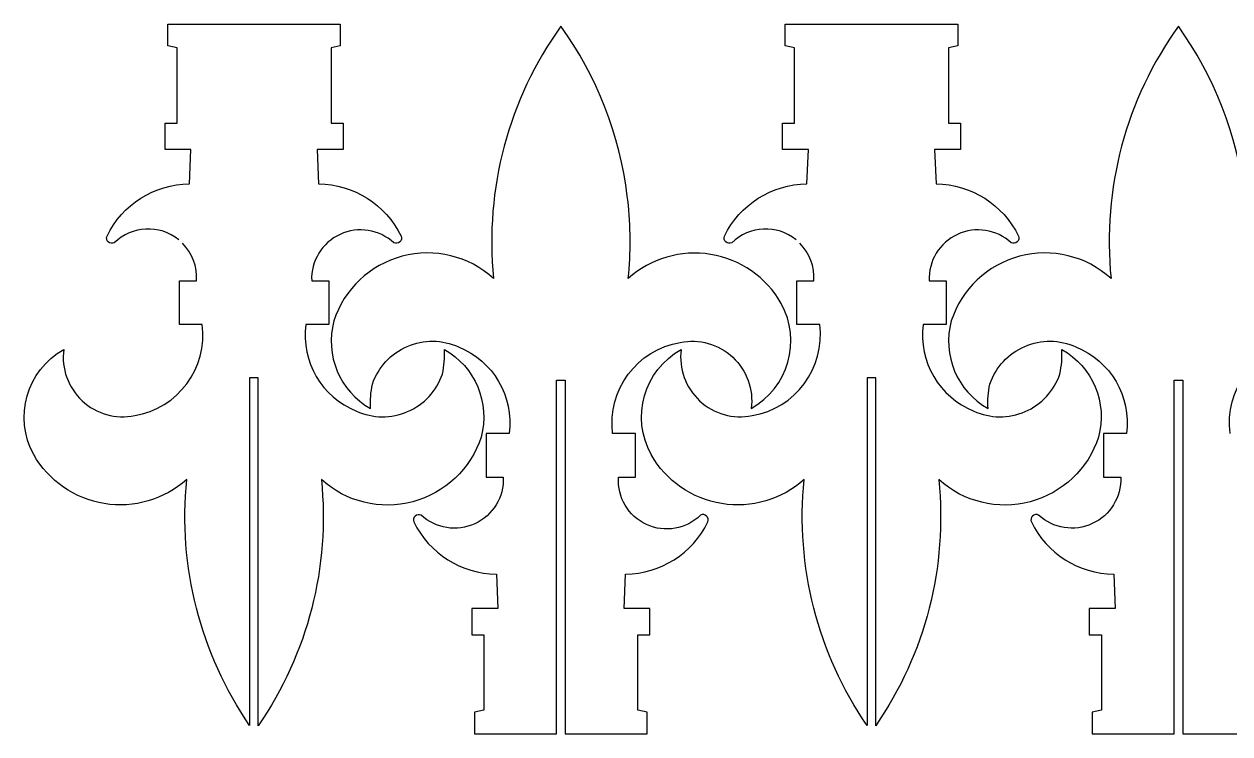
# Model space of a CAD drawing. Header units: millimetres. Extents: x -2342 to -1352, y 819 to 2802.
# Drawn here: x -2035.2 to -1754, y 1664.5 to 1830 of the extents above; entities that cross this region are included whole.
import ezdxf

# ---------------------------------------------------------------- set-up
doc = ezdxf.new("R2010")
doc.units = ezdxf.units.MM
doc.layers.add('Image_1', color=70, linetype='Continuous')

msp = doc.modelspace()

# ---------------------------------------------------------------- linework, layer by layer
at = {"layer": 'Image_1'}
for points in [[(-1999.17, 1779.69, 0.382105), (-2014.21, 1779, -0.693962), (-2015.9, 1780.58, -0.285657), (-1996.66, 1792.72), (-1996.32, 1800.75), (-2002.37, 1800.75), (-2002.37, 1806.87), (-1999.56, 1806.87), (-1999.56, 1824.48), (-2001.72, 1824.95), (-2001.72, 1830), (-1961.48, 1830), (-1961.48, 1824.95), (-1963.64, 1824.48), (-1963.64, 1806.87), (-1960.83, 1806.87), (-1960.83, 1800.75), (-1966.89, 1800.75), (-1966.55, 1792.72, -0.285476), (-1947.31, 1780.58, -0.693962), (-1949, 1779, 0.668348), (-1968.16, 1770.15), (-1964.18, 1770.15), (-1964.18, 1759.96), (-1969.53, 1759.96, 0.342044), (-1957.71, 1739.75, 0.442806), (-1937.66, 1748.41, 0.070962), (-1937.21, 1754.14, -0.342025), (-1928.63, 1733.71, -0.543378), (-1965.9, 1723.8, -0.177955), (-1980.62, 1666.39), (-1980.62, 1747.51), (-1982.63, 1747.51), (-1982.63, 1666.46, -0.17769), (-1997.3, 1723.8, -0.476881), (-2033, 1729.61, -0.411255), (-2026, 1754.14, 0.514022), (-2009.45, 1738.7, 0.402273), (-1993.68, 1759.96), (-1999.03, 1759.96), (-1999.03, 1770.15), (-1995.05, 1770.15, 0.217338), (-1998.33, 1778.93)], [(-1855.14, 1779.69, 0.382105), (-1870.18, 1779, -0.693962), (-1871.86, 1780.58, -0.285657), (-1852.63, 1792.72), (-1852.29, 1800.75), (-1858.34, 1800.75), (-1858.34, 1806.87), (-1855.53, 1806.87), (-1855.53, 1824.48), (-1857.69, 1824.95), (-1857.69, 1830), (-1817.45, 1830), (-1817.45, 1824.95), (-1819.61, 1824.48), (-1819.61, 1806.87), (-1816.8, 1806.87), (-1816.8, 1800.75), (-1822.85, 1800.75), (-1822.51, 1792.72, -0.285476), (-1803.28, 1780.58, -0.693962), (-1804.97, 1779, 0.668348), (-1824.13, 1770.15), (-1820.15, 1770.15), (-1820.15, 1759.96), (-1825.5, 1759.96, 0.342044), (-1813.68, 1739.75, 0.442806), (-1793.63, 1748.41, 0.070962), (-1793.18, 1754.14, -0.342025), (-1784.6, 1733.71, -0.543378), (-1821.87, 1723.8, -0.177955), (-1836.59, 1666.39), (-1836.59, 1747.51), (-1838.6, 1747.51), (-1838.6, 1666.46, -0.17769), (-1853.27, 1723.8, -0.476881), (-1888.97, 1729.61, -0.411255), (-1881.97, 1754.14, 0.514022), (-1865.42, 1738.7, 0.402273), (-1849.65, 1759.96), (-1855, 1759.96), (-1855, 1770.15), (-1851.01, 1770.15, 0.217338), (-1854.3, 1778.93)], [(-1750.5, 1789.88, 0.125752), (-1765.99, 1829.5, 0.183089), (-1781.69, 1770.69, 0.543378), (-1818.97, 1760.79, 0.342025), (-1810.39, 1740.36, -0.070962), (-1809.94, 1746.08, -0.442806), (-1789.88, 1754.74, -0.342044), (-1778.07, 1734.54), (-1783.42, 1734.54), (-1783.42, 1724.34), (-1779.43, 1724.34, -0.668348), (-1798.59, 1715.5, 0.693962), (-1800.28, 1713.92, 0.285476), (-1781.05, 1701.77), (-1780.71, 1693.74), (-1786.76, 1693.74), (-1786.76, 1687.63), (-1783.95, 1687.63), (-1783.95, 1670.02), (-1786.11, 1669.54), (-1786.11, 1664.5), (-1766.97, 1664.5), (-1766.97, 1746.98), (-1764.96, 1746.98), (-1764.96, 1664.5), (-1745.87, 1664.5)], [(-1753.91, 1734.54, -0.402273), (-1738.14, 1755.79, -0.514022)]]:
    msp.add_lwpolyline(points, format="xyb", dxfattribs=at)
msp.add_lwpolyline([(-1894.53, 1789.88, 0.125752), (-1910.02, 1829.5, 0.183089), (-1925.72, 1770.69, 0.543378), (-1963, 1760.79, 0.342025), (-1954.42, 1740.36, -0.070962), (-1953.97, 1746.08, -0.442806), (-1933.91, 1754.74, -0.342044), (-1922.1, 1734.54), (-1927.45, 1734.54), (-1927.45, 1724.34), (-1923.46, 1724.34, -0.668348), (-1942.63, 1715.5, 0.693962), (-1944.31, 1713.92, 0.285476), (-1925.08, 1701.77), (-1924.74, 1693.74), (-1930.79, 1693.74), (-1930.79, 1687.63), (-1927.98, 1687.63), (-1927.98, 1670.02), (-1930.14, 1669.54), (-1930.14, 1664.5), (-1911.01, 1664.5), (-1911.01, 1746.98), (-1908.99, 1746.98), (-1908.99, 1664.5), (-1889.9, 1664.5), (-1889.9, 1669.54), (-1892.06, 1670.02), (-1892.06, 1687.63), (-1889.25, 1687.63), (-1889.25, 1693.74), (-1895.3, 1693.74), (-1894.96, 1701.77, 0.285657), (-1875.73, 1713.92, 0.693962), (-1877.42, 1715.5, -0.690194), (-1896.58, 1724.34), (-1892.6, 1724.34), (-1892.6, 1734.54), (-1897.95, 1734.54, -0.402273), (-1882.17, 1755.79, -0.514022), (-1865.63, 1740.36, 0.411255), (-1858.63, 1764.89, 0.476881), (-1894.32, 1770.69, 0.053172), (-1894.41, 1788.91)], format="xyb", close=True, dxfattribs=at)

doc.saveas('drawing.dxf')
